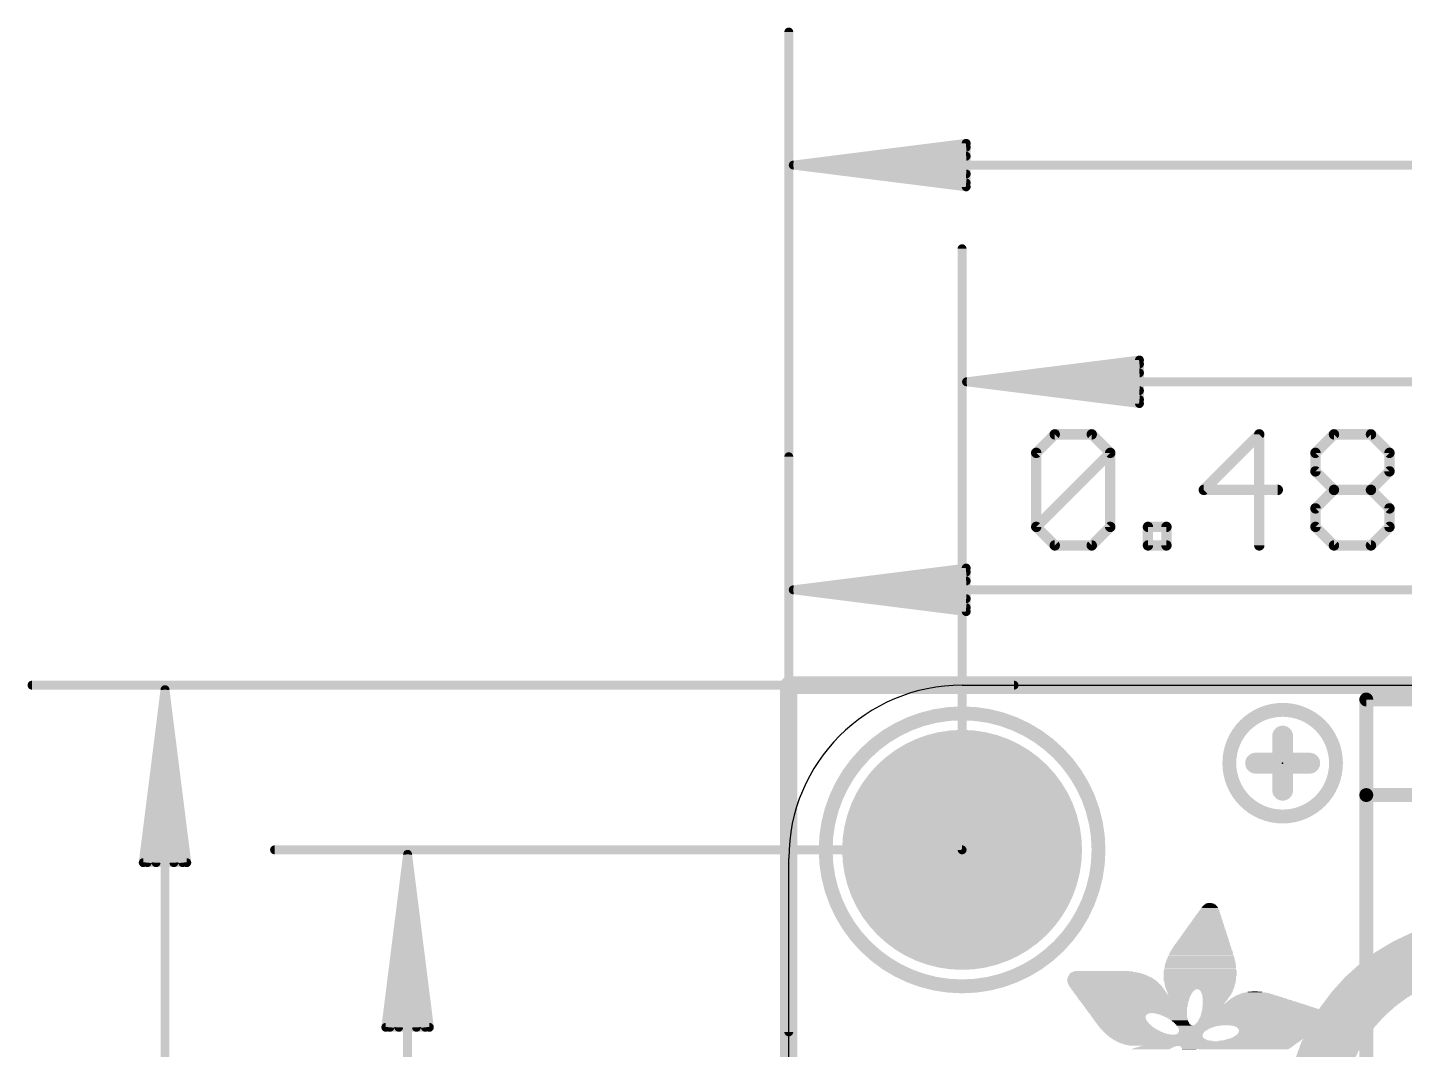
# Model space of a CAD drawing. Extents: x -11.5 to 29.3, y -5.3 to 31.6.
# Drawn here: x -11.16 to 9.02, y 16.25 to 31.23 of the extents above; entities that cross this region are included whole.
import ezdxf

# ---------------------------------------------------------------- set-up
doc = ezdxf.new("R2010")
doc.units = 0
for name, color, linetype in [('1', 12, 'CONTINUOUS'), ('16', 132, 'CONTINUOUS'), ('17', 110, 'CONTINUOUS'), ('20', 53, 'CONTINUOUS'), ('21', 40, 'CONTINUOUS'), ('23', 40, 'CONTINUOUS'), ('47', 253, 'CONTINUOUS')]:
    doc.layers.add(name, color=color, linetype=linetype)

# ---------------------------------------------------------------- blocks, each defined once
blk = doc.blocks.new('ROUNDP')
at = {"const_width": 0.5}
blk.add_lwpolyline([(0, -0.25, 1), (0, 0.25, 1), (0, -0.25)], format="xyb", dxfattribs=at)
blk = doc.blocks.new('RECT')
blk.add_solid([(-0.5, -0.5), (0.5, -0.5), (-0.5, 0.5), (0.5, 0.5)])

msp = doc.modelspace()

# ---------------------------------------------------------------- linework, layer by layer
at = {"layer": '1', "const_width": 0.254}
for points in [[(0, 0), (0, 21.59)], [(0, 21.59), (24.13, 21.59)]]:
    msp.add_lwpolyline(points, dxfattribs=at)
at = {"layer": '1'}
for points, const_width in [([(0.0635, 21.59, 1), (-0.0635, 21.59)], 0.127), ([(0, 21.6535, 1), (0, 21.5265)], 0.127), ([(10.265, 17.78, 0.4142), (7.686, 15.201)], 0.8128)]:
    msp.add_lwpolyline(points, format="xyb", dxfattribs=dict(at, const_width=const_width))
at = {"layer": '16', "const_width": 0.254}
for points in [[(0, 0), (0, 21.59)], [(0, 21.59), (24.13, 21.59)]]:
    msp.add_lwpolyline(points, dxfattribs=at)
at = {"layer": '16', "const_width": 0.127}
for points in [[(0.0635, 21.59, 1), (-0.0635, 21.59)], [(0, 21.6535, 1), (0, 21.5265)]]:
    msp.add_lwpolyline(points, format="xyb", dxfattribs=at)
at = {"layer": '20'}
for p, q in [((2.54, 21.59), (21.59, 21.59)), ((0, 2.54), (0, 19.05))]:
    msp.add_line(p, q, dxfattribs=at)
msp.add_arc((2.54, 19.05), 2.54, 90, 180, dxfattribs=at)
at = {"layer": '21'}
for points, const_width in [([(15.465, 21.38), (8.465, 21.38)], 0.2032), ([(8.465, 21.38), (8.465, 19.98)], 0.2032), ([(7.239, 20.8438), (7.239, 20.0502)], 0.3048), ([(7.6358, 20.447), (6.8421, 20.447)], 0.3048), ([(8.465, 19.98), (8.465, 14.38)], 0.2032), ([(15.465, 19.98), (8.465, 19.98)], 0.2032)]:
    msp.add_lwpolyline(points, dxfattribs=dict(at, const_width=const_width))
for points, const_width in [([(8.465, 21.4308, 1), (8.465, 21.3292)], 0.1016), ([(8.5158, 21.38, 1), (8.4142, 21.38)], 0.1016), ([(2.54, 17.177, 1), (2.54, 21.177, 1), (2.54, 17.177)], 0.2032), ([(7.239, 19.6653, 1), (7.239, 21.2287, 1), (7.239, 19.6653)], 0.2032), ([(7.3152, 20.8438, 1), (7.1628, 20.8438)], 0.1524), ([(6.8421, 20.5232, 1), (6.8421, 20.3708)], 0.1524), ([(7.6358, 20.3708, 1), (7.6358, 20.5232)], 0.1524), ([(7.1628, 20.0502, 1), (7.3152, 20.0502)], 0.1524), ([(8.5158, 19.98, 1), (8.4142, 19.98)], 0.1016), ([(8.465, 20.0308, 1), (8.465, 19.9292)], 0.1016), ([(8.4142, 19.98, 1), (8.5158, 19.98)], 0.1016)]:
    msp.add_lwpolyline(points, format="xyb", dxfattribs=dict(at, const_width=const_width))
at = {"layer": '23'}
for p in [(7.239, 20.447), (2.54, 19.177)]:
    msp.add_point(p, dxfattribs=at)
at = {"layer": '47'}
for points, const_width in [([(0, 12.192), (0, 31.16)], 0.13), ([(0.065, 29.21), (2.6, 29.5292)], 0.13), ([(0.065, 29.21), (2.6, 29.47)], 0.13), ([(2.6, 29.5292), (2.6, 28.8908)], 0.13), ([(0.065, 29.21), (2.6, 29.34)], 0.13), ([(0.065, 29.21), (24.065, 29.21)], 0.13), ([(2.6, 28.8908), (0.065, 29.21)], 0.13), ([(2.6, 29.08), (0.065, 29.21)], 0.13), ([(2.6, 28.95), (0.065, 29.21)], 0.13), ([(2.54, 19.177), (2.54, 27.985)], 0.13), ([(2.605, 26.035), (5.14, 26.3542)], 0.13), ([(2.605, 26.035), (5.14, 26.295)], 0.13), ([(5.14, 26.3542), (5.14, 25.7158)], 0.13), ([(2.605, 26.035), (5.14, 26.165)], 0.13), ([(2.605, 26.035), (21.525, 26.035)], 0.13), ([(5.14, 25.7158), (2.605, 26.035)], 0.13), ([(5.14, 25.905), (2.605, 26.035)], 0.13), ([(5.14, 25.775), (2.605, 26.035)], 0.13), ([(3.6273, 24.9935), (3.8985, 25.2647)], 0.1524), ([(3.8985, 25.2647), (4.4408, 25.2647)], 0.1524), ([(4.4408, 25.2647), (4.712, 24.9935)], 0.1524), ([(6.8965, 25.2647), (6.083, 24.4512)], 0.1524), ([(6.8965, 23.6377), (6.8965, 25.2647)], 0.1524), ([(7.7202, 24.9935), (7.9914, 25.2647)], 0.1524), ([(7.9914, 25.2647), (8.5337, 25.2647)], 0.1524), ([(8.5337, 25.2647), (8.8049, 24.9935)], 0.1524), ([(3.6273, 23.9089), (3.6273, 24.9935)], 0.1524), ([(3.6273, 23.9089), (4.712, 24.9935)], 0.1524), ([(4.712, 24.9935), (4.712, 23.9089)], 0.1524), ([(7.7202, 24.7224), (7.7202, 24.9935)], 0.1524), ([(8.8049, 24.9935), (8.8049, 24.7224)], 0.1524), ([(0, 16.51), (0, 24.937)], 0.13), ([(7.9914, 24.4512), (7.7202, 24.7224)], 0.1524), ([(8.8049, 24.7224), (8.5337, 24.4512)], 0.1524), ([(6.083, 24.4512), (7.1677, 24.4512)], 0.1524), ([(7.7202, 24.18), (7.9914, 24.4512)], 0.1524), ([(7.9914, 24.4512), (8.5337, 24.4512)], 0.1524), ([(8.5337, 24.4512), (8.8049, 24.18)], 0.1524), ([(7.7202, 23.9089), (7.7202, 24.18)], 0.1524), ([(8.8049, 24.18), (8.8049, 23.9089)], 0.1524), ([(3.8985, 23.6377), (3.6273, 23.9089)], 0.1524), ([(4.712, 23.9089), (4.4408, 23.6377)], 0.1524), ([(5.2645, 23.6377), (5.2645, 23.9089)], 0.1524), ([(5.2645, 23.9089), (5.5356, 23.9089)], 0.1524), ([(5.5356, 23.9089), (5.5356, 23.6377)], 0.1524), ([(7.9914, 23.6377), (7.7202, 23.9089)], 0.1524), ([(8.8049, 23.9089), (8.5337, 23.6377)], 0.1524), ([(4.4408, 23.6377), (3.8985, 23.6377)], 0.1524), ([(5.5356, 23.6377), (5.2645, 23.6377)], 0.1524), ([(8.5337, 23.6377), (7.9914, 23.6377)], 0.1524), ([(0.065, 22.987), (2.6, 23.3062)], 0.13), ([(0.065, 22.987), (2.6, 23.247)], 0.13), ([(2.6, 23.3062), (2.6, 22.6678)], 0.13), ([(0.065, 22.987), (2.6, 23.117)], 0.13), ([(0.065, 22.987), (12, 22.987)], 0.13), ([(2.6, 22.6678), (0.065, 22.987)], 0.13), ([(2.6, 22.857), (0.065, 22.987)], 0.13), ([(2.6, 22.727), (0.065, 22.987)], 0.13), ([(3.302, 21.59), (-11.094, 21.59)], 0.13), ([(-9.144, 21.525), (-9.4632, 18.99)], 0.13), ([(-9.144, 21.525), (-9.404, 18.99)], 0.13), ([(-9.144, 21.525), (-9.274, 18.99)], 0.13), ([(-9.144, 0.065), (-9.144, 21.525)], 0.13), ([(-8.8248, 18.99), (-9.144, 21.525)], 0.13), ([(-9.014, 18.99), (-9.144, 21.525)], 0.13), ([(-8.884, 18.99), (-9.144, 21.525)], 0.13), ([(2.54, 19.177), (-7.538, 19.177)], 0.13), ([(-5.588, 19.112), (-5.9072, 16.577)], 0.13), ([(-5.588, 19.112), (-5.848, 16.577)], 0.13), ([(-5.588, 19.112), (-5.718, 16.577)], 0.13), ([(-5.588, 0.065), (-5.588, 19.112)], 0.13), ([(-5.2688, 16.577), (-5.588, 19.112)], 0.13), ([(-5.458, 16.577), (-5.588, 19.112)], 0.13), ([(-5.328, 16.577), (-5.588, 19.112)], 0.13), ([(-9.4632, 18.99), (-8.8248, 18.99)], 0.13), ([(-5.9072, 16.577), (-5.2688, 16.577)], 0.13)]:
    msp.add_lwpolyline(points, dxfattribs=dict(at, const_width=const_width))
for points, const_width in [([(0.0325, 31.16, 1), (-0.0325, 31.16)], 0.065), ([(2.6325, 29.5292, 1), (2.5675, 29.5292)], 0.065), ([(2.6041, 29.497, 1), (2.5959, 29.5615)], 0.065), ([(2.6033, 29.4377, 1), (2.5967, 29.5023)], 0.065), ([(0.065, 29.2425, 1), (0.065, 29.1775)], 0.065), ([(0.0691, 29.2422, 1), (0.0609, 29.1778)], 0.065), ([(0.0633, 29.2425, 1), (0.0667, 29.1775)], 0.065), ([(0.0667, 29.2425, 1), (0.0633, 29.1775)], 0.065), ([(0.0683, 29.2423, 1), (0.0617, 29.1777)], 0.065), ([(0.0617, 29.2423, 1), (0.0683, 29.1777)], 0.065), ([(0.0609, 29.2422, 1), (0.0691, 29.1778)], 0.065), ([(2.6017, 29.3075, 1), (2.5983, 29.3725)], 0.065), ([(2.5983, 29.0475, 1), (2.6017, 29.1125)], 0.065), ([(2.5675, 28.8908, 1), (2.6325, 28.8908)], 0.065), ([(2.5959, 28.8585, 1), (2.6041, 28.923)], 0.065), ([(2.5967, 28.9177, 1), (2.6033, 28.9823)], 0.065), ([(2.5725, 27.985, 1), (2.5075, 27.985)], 0.065), ([(5.1725, 26.3542, 1), (5.1075, 26.3542)], 0.065), ([(5.1441, 26.322, 1), (5.1359, 26.3865)], 0.065), ([(5.1433, 26.2627, 1), (5.1367, 26.3273)], 0.065), ([(2.605, 26.0675, 1), (2.605, 26.0025)], 0.065), ([(2.6091, 26.0672, 1), (2.6009, 26.0028)], 0.065), ([(2.6033, 26.0675, 1), (2.6067, 26.0025)], 0.065), ([(2.6067, 26.0675, 1), (2.6033, 26.0025)], 0.065), ([(2.6083, 26.0673, 1), (2.6017, 26.0027)], 0.065), ([(2.6017, 26.0673, 1), (2.6083, 26.0027)], 0.065), ([(2.6009, 26.0672, 1), (2.6091, 26.0028)], 0.065), ([(5.1417, 26.1325, 1), (5.1383, 26.1975)], 0.065), ([(5.1367, 25.7427, 1), (5.1433, 25.8073)], 0.065), ([(5.1383, 25.8725, 1), (5.1417, 25.9375)], 0.065), ([(5.1075, 25.7158, 1), (5.1725, 25.7158)], 0.065), ([(5.1359, 25.6835, 1), (5.1441, 25.748)], 0.065), ([(3.8985, 25.3028, 1), (3.8985, 25.2266)], 0.0762), ([(3.9254, 25.2377, 1), (3.8715, 25.2916)], 0.0762), ([(4.4677, 25.2916, 1), (4.4139, 25.2377)], 0.0762), ([(4.4408, 25.2266, 1), (4.4408, 25.3028)], 0.0762), ([(6.9346, 25.2647, 1), (6.8584, 25.2647)], 0.0762), ([(6.9235, 25.2377, 1), (6.8696, 25.2916)], 0.0762), ([(7.9914, 25.3028, 1), (7.9914, 25.2266)], 0.0762), ([(8.0183, 25.2377, 1), (7.9644, 25.2916)], 0.0762), ([(8.5606, 25.2916, 1), (8.5068, 25.2377)], 0.0762), ([(8.5337, 25.2266, 1), (8.5337, 25.3028)], 0.0762), ([(3.6654, 24.9935, 1), (3.5892, 24.9935)], 0.0762), ([(3.6004, 25.0205, 1), (3.6543, 24.9666)], 0.0762), ([(4.7501, 24.9935, 1), (4.6739, 24.9935)], 0.0762), ([(4.7389, 24.9666, 1), (4.685, 25.0205)], 0.0762), ([(4.685, 24.9666, 1), (4.7389, 25.0205)], 0.0762), ([(7.7583, 24.9935, 1), (7.6821, 24.9935)], 0.0762), ([(7.6933, 25.0205, 1), (7.7471, 24.9666)], 0.0762), ([(8.843, 24.9935, 1), (8.7668, 24.9935)], 0.0762), ([(8.7779, 24.9666, 1), (8.8318, 25.0205)], 0.0762), ([(0.0325, 24.937, 1), (-0.0325, 24.937)], 0.065), ([(7.7471, 24.7493, 1), (7.6933, 24.6954)], 0.0762), ([(7.6821, 24.7224, 1), (7.7583, 24.7224)], 0.0762), ([(8.7668, 24.7224, 1), (8.843, 24.7224)], 0.0762), ([(8.8318, 24.6954, 1), (8.7779, 24.7493)], 0.0762), ([(6.083, 24.4893, 1), (6.083, 24.4131)], 0.0762), ([(6.0561, 24.4781, 1), (6.11, 24.4243)], 0.0762), ([(7.1677, 24.4131, 1), (7.1677, 24.4893)], 0.0762), ([(7.9914, 24.4893, 1), (7.9914, 24.4131)], 0.0762), ([(8.0183, 24.4243, 1), (7.9644, 24.4781)], 0.0762), ([(7.9644, 24.4243, 1), (8.0183, 24.4781)], 0.0762), ([(8.5606, 24.4781, 1), (8.5068, 24.4243)], 0.0762), ([(8.5068, 24.4781, 1), (8.5606, 24.4243)], 0.0762), ([(8.5337, 24.4131, 1), (8.5337, 24.4893)], 0.0762), ([(7.7583, 24.18, 1), (7.6821, 24.18)], 0.0762), ([(7.6933, 24.207, 1), (7.7471, 24.1531)], 0.0762), ([(8.843, 24.18, 1), (8.7668, 24.18)], 0.0762), ([(8.7779, 24.1531, 1), (8.8318, 24.207)], 0.0762), ([(3.6543, 23.9358, 1), (3.6004, 23.8819)], 0.0762), ([(3.6004, 23.9358, 1), (3.6543, 23.8819)], 0.0762), ([(3.5892, 23.9089, 1), (3.6654, 23.9089)], 0.0762), ([(4.6739, 23.9089, 1), (4.7501, 23.9089)], 0.0762), ([(4.7389, 23.8819, 1), (4.685, 23.9358)], 0.0762), ([(5.3026, 23.9089, 1), (5.2264, 23.9089)], 0.0762), ([(5.2645, 23.947, 1), (5.2645, 23.8708)], 0.0762), ([(5.5737, 23.9089, 1), (5.4975, 23.9089)], 0.0762), ([(5.5356, 23.8708, 1), (5.5356, 23.947)], 0.0762), ([(7.7471, 23.9358, 1), (7.6933, 23.8819)], 0.0762), ([(7.6821, 23.9089, 1), (7.7583, 23.9089)], 0.0762), ([(8.7668, 23.9089, 1), (8.843, 23.9089)], 0.0762), ([(8.8318, 23.8819, 1), (8.7779, 23.9358)], 0.0762), ([(3.8985, 23.6758, 1), (3.8985, 23.5996)], 0.0762), ([(3.8715, 23.6108, 1), (3.9254, 23.6646)], 0.0762), ([(4.4139, 23.6646, 1), (4.4677, 23.6108)], 0.0762), ([(4.4408, 23.5996, 1), (4.4408, 23.6758)], 0.0762), ([(5.2645, 23.6758, 1), (5.2645, 23.5996)], 0.0762), ([(5.2264, 23.6377, 1), (5.3026, 23.6377)], 0.0762), ([(5.4975, 23.6377, 1), (5.5737, 23.6377)], 0.0762), ([(5.5356, 23.5996, 1), (5.5356, 23.6758)], 0.0762), ([(6.8584, 23.6377, 1), (6.9346, 23.6377)], 0.0762), ([(7.9914, 23.6758, 1), (7.9914, 23.5996)], 0.0762), ([(7.9644, 23.6108, 1), (8.0183, 23.6646)], 0.0762), ([(8.5068, 23.6646, 1), (8.5606, 23.6108)], 0.0762), ([(8.5337, 23.5996, 1), (8.5337, 23.6758)], 0.0762), ([(2.6325, 23.3062, 1), (2.5675, 23.3062)], 0.065), ([(2.6041, 23.274, 1), (2.5959, 23.3385)], 0.065), ([(2.6033, 23.2147, 1), (2.5967, 23.2793)], 0.065), ([(0.065, 23.0195, 1), (0.065, 22.9545)], 0.065), ([(0.0691, 23.0192, 1), (0.0609, 22.9548)], 0.065), ([(0.0633, 23.0195, 1), (0.0667, 22.9545)], 0.065), ([(0.0667, 23.0195, 1), (0.0633, 22.9545)], 0.065), ([(0.0683, 23.0193, 1), (0.0617, 22.9547)], 0.065), ([(0.0617, 23.0193, 1), (0.0683, 22.9547)], 0.065), ([(0.0609, 23.0192, 1), (0.0691, 22.9548)], 0.065), ([(2.6017, 23.0845, 1), (2.5983, 23.1495)], 0.065), ([(2.5983, 22.8245, 1), (2.6017, 22.8895)], 0.065), ([(2.5675, 22.6678, 1), (2.6325, 22.6678)], 0.065), ([(2.5959, 22.6355, 1), (2.6041, 22.7)], 0.065), ([(2.5967, 22.6947, 1), (2.6033, 22.7593)], 0.065), ([(-11.094, 21.6225, 1), (-11.094, 21.5575)], 0.065), ([(3.302, 21.5575, 1), (3.302, 21.6225)], 0.065), ([(-9.1115, 21.525, 1), (-9.1765, 21.525)], 0.065), ([(-9.1118, 21.5291, 1), (-9.1762, 21.5209)], 0.065), ([(-9.1115, 21.5233, 1), (-9.1765, 21.5267)], 0.065), ([(-9.1115, 21.5267, 1), (-9.1765, 21.5233)], 0.065), ([(-9.1117, 21.5283, 1), (-9.1763, 21.5217)], 0.065), ([(-9.1117, 21.5217, 1), (-9.1763, 21.5283)], 0.065), ([(-9.1118, 21.5209, 1), (-9.1762, 21.5291)], 0.065), ([(-7.538, 19.2095, 1), (-7.538, 19.1445)], 0.065), ([(-5.5555, 19.112, 1), (-5.6205, 19.112)], 0.065), ([(-5.5558, 19.1161, 1), (-5.6202, 19.1079)], 0.065), ([(-5.5555, 19.1103, 1), (-5.6205, 19.1137)], 0.065), ([(-5.5555, 19.1137, 1), (-5.6205, 19.1103)], 0.065), ([(-5.5557, 19.1153, 1), (-5.6203, 19.1087)], 0.065), ([(-5.5557, 19.1087, 1), (-5.6203, 19.1153)], 0.065), ([(-5.5558, 19.1079, 1), (-5.6202, 19.1161)], 0.065), ([(2.5075, 19.177, 1), (2.5725, 19.177)], 0.065), ([(2.54, 19.1445, 1), (2.54, 19.2095)], 0.065), ([(-9.4955, 18.9941, 1), (-9.431, 18.9859)], 0.065), ([(-9.4632, 19.0225, 1), (-9.4632, 18.9575)], 0.065), ([(-9.4363, 18.9933, 1), (-9.3717, 18.9867)], 0.065), ([(-9.3065, 18.9917, 1), (-9.2415, 18.9883)], 0.065), ([(-9.0465, 18.9883, 1), (-8.9815, 18.9917)], 0.065), ([(-8.9163, 18.9867, 1), (-8.8517, 18.9933)], 0.065), ([(-8.857, 18.9859, 1), (-8.7925, 18.9941)], 0.065), ([(-8.8248, 18.9575, 1), (-8.8248, 19.0225)], 0.065), ([(-5.9395, 16.5811, 1), (-5.875, 16.5729)], 0.065), ([(-5.9072, 16.6095, 1), (-5.9072, 16.5445)], 0.065), ([(-5.8803, 16.5803, 1), (-5.8157, 16.5737)], 0.065), ([(-5.7505, 16.5787, 1), (-5.6855, 16.5753)], 0.065), ([(-5.4905, 16.5753, 1), (-5.4255, 16.5787)], 0.065), ([(-5.3603, 16.5737, 1), (-5.2957, 16.5803)], 0.065), ([(-5.301, 16.5729, 1), (-5.2365, 16.5811)], 0.065), ([(-5.2688, 16.5445, 1), (-5.2688, 16.6095)], 0.065), ([(-0.0325, 16.51, 1), (0.0325, 16.51)], 0.065)]:
    msp.add_lwpolyline(points, format="xyb", dxfattribs=dict(at, const_width=const_width))

# ---------------------------------------------------------------- block references
at = {"layer": '17', "xscale": 3.516, "yscale": 3.516}
msp.add_blockref('ROUNDP', (2.54, 19.177), dxfattribs=at)
msp.add_blockref('ROUNDP', (2.54, 19.177), dxfattribs=at)
at = {"layer": '21'}
for p, xscale, yscale in [((6.1722, 18.3642), 0.1842, 0.0064), ((6.1722, 18.3706), 0.1714, 0.0063), ((6.1754, 18.3769), 0.1524, 0.0064), ((6.1722, 18.3833), 0.1334, 0.0063), ((6.169, 18.3896), 0.1016, 0.0064), ((6.1691, 18.3959), 0.0635, 0.0063), ((6.1405, 18.1737), 0.4127, 0.0064), ((6.1405, 18.1674), 0.4127, 0.0063), ((6.1436, 18.1801), 0.4064, 0.0063), ((6.1437, 18.1864), 0.3937, 0.0064), ((6.1468, 18.1991), 0.3874, 0.0064), ((6.1468, 18.1928), 0.3874, 0.0063), ((6.1468, 18.2055), 0.3746, 0.0063), ((6.15, 18.2182), 0.3683, 0.0063), ((6.15, 18.2118), 0.3683, 0.0064), ((6.15, 18.2245), 0.3556, 0.0064), ((6.1532, 18.2309), 0.3493, 0.0063), ((6.1532, 18.2436), 0.3365, 0.0063), ((6.1564, 18.2372), 0.3429, 0.0064), ((6.1563, 18.2499), 0.3302, 0.0064), ((6.1595, 18.2563), 0.3238, 0.0063), ((6.1595, 18.269), 0.3112, 0.0063), ((6.1595, 18.2626), 0.3112, 0.0064), ((6.1627, 18.2753), 0.3048, 0.0064), ((6.1627, 18.288), 0.2921, 0.0064), ((6.1627, 18.2817), 0.2921, 0.0063), ((6.1659, 18.2944), 0.2857, 0.0063), ((6.1659, 18.3007), 0.2731, 0.0064), ((6.1659, 18.3134), 0.2603, 0.0064), ((6.1691, 18.3071), 0.2667, 0.0063), ((6.169, 18.3198), 0.254, 0.0063), ((6.1691, 18.3261), 0.2413, 0.0064), ((6.1722, 18.3325), 0.235, 0.0063), ((6.1722, 18.3452), 0.2222, 0.0063), ((6.1722, 18.3388), 0.2222, 0.0064), ((6.1722, 18.3515), 0.2096, 0.0064), ((6.1722, 18.3578), 0.1968, 0.0063), ((6.0991, 17.9705), 0.6223, 0.0064), ((6.1024, 17.9642), 0.6287, 0.0063), ((6.1024, 17.9769), 0.6159, 0.0063), ((6.1055, 17.9832), 0.6096, 0.0064), ((6.1056, 17.9959), 0.5969, 0.0064), ((6.1056, 17.9896), 0.5969, 0.0063), ((6.1087, 18.0023), 0.5906, 0.0063), ((6.1087, 18.0086), 0.5778, 0.0064), ((6.1119, 18.0213), 0.5715, 0.0064), ((6.1119, 18.015), 0.5715, 0.0063), ((6.1119, 18.0277), 0.5588, 0.0063), ((6.1151, 18.0404), 0.5525, 0.0063), ((6.1151, 18.034), 0.5525, 0.0064), ((6.1151, 18.0467), 0.5397, 0.0064), ((6.1182, 18.0531), 0.5334, 0.0063), ((6.1183, 18.0658), 0.5207, 0.0063), ((6.1214, 18.0594), 0.527, 0.0064), ((6.1214, 18.0721), 0.5144, 0.0064), ((6.1214, 18.0848), 0.5016, 0.0064), ((6.1246, 18.0785), 0.508, 0.0063), ((6.1246, 18.0912), 0.4953, 0.0063), ((6.1278, 18.0975), 0.4889, 0.0064), ((6.1278, 18.1102), 0.4763, 0.0064), ((6.1278, 18.1039), 0.4763, 0.0063), ((6.131, 18.1166), 0.4699, 0.0063), ((6.1309, 18.1229), 0.4572, 0.0064), ((6.1341, 18.1356), 0.4508, 0.0064), ((6.1341, 18.1293), 0.4508, 0.0063), ((6.1372, 18.142), 0.4445, 0.0063), ((6.1373, 18.1547), 0.4318, 0.0063), ((6.1373, 18.1483), 0.4318, 0.0064), ((6.1372, 18.161), 0.4191, 0.0064), ((6.0579, 17.7673), 0.8318, 0.0064), ((6.0611, 17.761), 0.8382, 0.0063), ((6.0611, 17.7736), 0.8255, 0.0063), ((6.0643, 17.78), 0.8191, 0.0064), ((6.0643, 17.7927), 0.8065, 0.0064), ((6.0643, 17.7864), 0.8065, 0.0063), ((6.0675, 17.7991), 0.8001, 0.0063), ((6.0706, 17.8054), 0.7938, 0.0064), ((6.0706, 17.8181), 0.781, 0.0064), ((6.0706, 17.8117), 0.781, 0.0063), ((6.0706, 17.8245), 0.7684, 0.0063), ((6.0738, 17.8372), 0.762, 0.0063), ((6.0738, 17.8308), 0.762, 0.0064), ((6.077, 17.8435), 0.7557, 0.0064), ((6.077, 17.8498), 0.7429, 0.0063), ((6.0801, 17.8626), 0.7366, 0.0063), ((6.0801, 17.8562), 0.7366, 0.0064), ((6.0802, 17.8689), 0.7239, 0.0064), ((6.0833, 17.8753), 0.7176, 0.0063), ((6.0833, 17.888), 0.7048, 0.0063), ((6.0865, 17.8816), 0.7112, 0.0064), ((6.0865, 17.8943), 0.6985, 0.0064), ((6.0865, 17.907), 0.6858, 0.0064), ((6.0897, 17.9007), 0.6921, 0.0063), ((6.0897, 17.9134), 0.6795, 0.0063), ((6.0897, 17.9261), 0.6667, 0.0063), ((6.0929, 17.9197), 0.6731, 0.0064), ((6.0928, 17.9324), 0.6604, 0.0064), ((6.096, 17.9388), 0.654, 0.0063), ((6.096, 17.9515), 0.6414, 0.0063), ((6.096, 17.9451), 0.6414, 0.0064), ((6.0992, 17.9578), 0.635, 0.0064), ((6.0357, 17.5578), 1.0033, 0.0063), ((6.0389, 17.5768), 0.9969, 0.0064), ((6.0389, 17.5705), 0.9969, 0.0063), ((6.0389, 17.5641), 0.9969, 0.0064), ((6.042, 17.5831), 0.9906, 0.0063), ((6.0389, 17.5895), 0.9843, 0.0064), ((6.0389, 17.6086), 0.9715, 0.0063), ((6.0421, 17.6022), 0.9779, 0.0064), ((6.0421, 17.5959), 0.9779, 0.0063), ((6.042, 17.6212), 0.9652, 0.0063), ((6.042, 17.6149), 0.9652, 0.0064), ((6.0421, 17.634), 0.9525, 0.0063), ((6.0452, 17.6276), 0.9588, 0.0064), ((6.042, 17.6467), 0.9398, 0.0063), ((6.0452, 17.6403), 0.9462, 0.0064), ((6.0452, 17.6593), 0.9334, 0.0063), ((6.0452, 17.653), 0.9334, 0.0064), ((6.0452, 17.6721), 0.9208, 0.0063), ((6.0484, 17.6657), 0.9271, 0.0064), ((6.0484, 17.6848), 0.9144, 0.0063), ((6.0484, 17.6784), 0.9144, 0.0064), ((6.0484, 17.6974), 0.9017, 0.0063), ((6.0484, 17.6911), 0.9017, 0.0064), ((6.0516, 17.7038), 0.8953, 0.0064), ((6.0516, 17.7165), 0.8827, 0.0064), ((6.0516, 17.7102), 0.8827, 0.0063), ((6.0548, 17.7229), 0.8763, 0.0063), ((6.0547, 17.7355), 0.8636, 0.0063), ((6.0547, 17.7292), 0.8636, 0.0064), ((6.0579, 17.7419), 0.8572, 0.0064), ((6.0548, 17.7483), 0.8509, 0.0063), ((6.0579, 17.7546), 0.8446, 0.0064), ((4.6514, 17.3609), 1.0668, 0.0064), ((4.645, 17.3673), 1.0414, 0.0063), ((4.6355, 17.3736), 1.0096, 0.0064), ((4.6292, 17.38), 0.9715, 0.0063), ((4.6197, 17.3863), 0.9271, 0.0064), ((4.607, 17.3926), 0.8763, 0.0063), ((4.5911, 17.399), 0.7937, 0.0064), ((6.0293, 17.4117), 1.0668, 0.0064), ((6.0293, 17.4054), 1.0668, 0.0063), ((6.0293, 17.399), 1.0668, 0.0064), ((6.0293, 17.3926), 1.0668, 0.0063), ((6.0293, 17.3863), 1.0668, 0.0064), ((6.0293, 17.38), 1.0668, 0.0063), ((6.0293, 17.3736), 1.0668, 0.0064), ((6.0293, 17.3673), 1.0668, 0.0063), ((6.0293, 17.3609), 1.0668, 0.0064), ((6.0293, 17.4435), 1.0541, 0.0063), ((6.0293, 17.4371), 1.0541, 0.0064), ((6.0293, 17.4307), 1.0541, 0.0063), ((6.0293, 17.4244), 1.0541, 0.0064), ((6.0293, 17.4181), 1.0541, 0.0063), ((6.0325, 17.4752), 1.0478, 0.0064), ((6.0325, 17.4688), 1.0478, 0.0063), ((6.0325, 17.4625), 1.0478, 0.0064), ((6.0325, 17.4562), 1.0478, 0.0063), ((6.0325, 17.4498), 1.0478, 0.0064), ((6.0325, 17.5006), 1.035, 0.0064), ((6.0325, 17.4943), 1.035, 0.0063), ((6.0325, 17.4879), 1.035, 0.0064), ((6.0357, 17.4816), 1.0414, 0.0063), ((6.0357, 17.5197), 1.0287, 0.0063), ((6.0357, 17.5133), 1.0287, 0.0064), ((6.0357, 17.5069), 1.0287, 0.0063), ((6.0357, 17.5387), 1.016, 0.0064), ((6.0357, 17.5324), 1.016, 0.0063), ((6.0357, 17.526), 1.016, 0.0064), ((6.0389, 17.5514), 1.0097, 0.0064), ((6.0389, 17.545), 1.0097, 0.0063), ((4.718, 17.2783), 1.2763, 0.0063), ((4.7244, 17.272), 1.289, 0.0064), ((4.7276, 17.2657), 1.2954, 0.0063), ((4.7371, 17.253), 1.3144, 0.0063), ((4.7308, 17.2593), 1.3017, 0.0064), ((4.718, 17.2847), 1.2637, 0.0064), ((4.7085, 17.2974), 1.2446, 0.0064), ((4.7117, 17.2911), 1.251, 0.0063), ((4.7435, 17.2466), 1.3145, 0.0064), ((4.7466, 17.2402), 1.3208, 0.0063), ((4.7498, 17.2339), 1.3272, 0.0064), ((4.753, 17.2276), 1.3335, 0.0063), ((4.7022, 17.3038), 1.2319, 0.0063), ((4.6863, 17.3228), 1.1874, 0.0064), ((4.699, 17.3101), 1.2128, 0.0064), ((4.7625, 17.2149), 1.3398, 0.0063), ((4.6927, 17.3164), 1.2001, 0.0063), ((4.7594, 17.2212), 1.3335, 0.0064), ((4.6831, 17.3292), 1.1684, 0.0063), ((4.772, 17.2021), 1.3462, 0.0063), ((4.7689, 17.2085), 1.3399, 0.0064), ((4.6799, 17.3355), 1.1493, 0.0064), ((4.6705, 17.3419), 1.1303, 0.0063), ((4.7784, 17.1958), 1.3462, 0.0064), ((4.7816, 17.1895), 1.3525, 0.0063), ((4.7879, 17.1831), 1.3526, 0.0064), ((4.6673, 17.3482), 1.1113, 0.0064), ((4.7911, 17.1768), 1.3589, 0.0063), ((4.6609, 17.3545), 1.0858, 0.0063), ((4.7975, 17.1704), 1.3589, 0.0064), ((4.8006, 17.164), 1.3526, 0.0063), ((4.807, 17.1577), 1.3525, 0.0064), ((6.0293, 17.3545), 1.0668, 0.0063), ((6.0293, 17.3482), 1.0668, 0.0064), ((6.0293, 17.3419), 1.0668, 0.0063), ((6.0293, 17.3355), 1.0668, 0.0064), ((6.0293, 17.3292), 1.0668, 0.0063), ((6.023, 17.2593), 1.0541, 0.0064), ((6.0262, 17.3228), 1.0605, 0.0064), ((6.0262, 17.3164), 1.0605, 0.0063), ((6.0262, 17.3101), 1.0605, 0.0064), ((6.0262, 17.3038), 1.0605, 0.0063), ((6.0262, 17.2974), 1.0605, 0.0064), ((6.0262, 17.2911), 1.0605, 0.0063), ((6.0262, 17.2847), 1.0605, 0.0064), ((6.0262, 17.2783), 1.0605, 0.0063), ((6.0262, 17.272), 1.0605, 0.0064), ((6.0262, 17.2657), 1.0605, 0.0063), ((6.0262, 17.253), 1.0477, 0.0063), ((6.0262, 17.2466), 1.0477, 0.0064), ((6.0262, 17.2402), 1.0477, 0.0063), ((6.0262, 17.2339), 1.0477, 0.0064), ((6.023, 17.2276), 1.0414, 0.0063), ((6.023, 17.2021), 1.0287, 0.0063), ((6.0262, 17.2212), 1.0351, 0.0064), ((6.0262, 17.2149), 1.0351, 0.0063), ((6.0262, 17.2085), 1.0351, 0.0064), ((6.023, 17.1768), 1.016, 0.0063), ((6.0262, 17.1958), 1.0223, 0.0064), ((6.0262, 17.1895), 1.0223, 0.0063), ((6.0262, 17.1831), 1.0223, 0.0064), ((6.0262, 17.1704), 1.0097, 0.0064), ((6.0262, 17.164), 1.0097, 0.0063), ((6.023, 17.1577), 1.0033, 0.0064), ((4.8102, 17.1514), 1.3589, 0.0063), ((4.8165, 17.145), 1.3589, 0.0064), ((4.8228, 17.1323), 1.3589, 0.0064), ((4.8197, 17.1387), 1.3525, 0.0063), ((4.8292, 17.1259), 1.3589, 0.0063), ((4.8323, 17.1196), 1.3525, 0.0064), ((4.8418, 17.1069), 1.3589, 0.0064), ((4.8387, 17.1133), 1.3526, 0.0063), ((4.8451, 17.1006), 1.3525, 0.0063), ((4.8514, 17.0942), 1.3526, 0.0064), ((4.8546, 17.0878), 1.3589, 0.0063), ((4.8578, 17.0815), 1.3525, 0.0064), ((4.8641, 17.0752), 1.3526, 0.0063), ((4.8704, 17.0688), 1.3525, 0.0064), ((4.8704, 17.0625), 1.3525, 0.0063), ((4.8768, 17.0561), 1.3526, 0.0064), ((4.8832, 17.0497), 1.3525, 0.0063), ((5.0514, 17.0434), 1.6764, 0.0064), ((5.0514, 17.0371), 1.6764, 0.0063), ((5.0514, 17.0307), 1.6637, 0.0064), ((5.0546, 17.0244), 1.6574, 0.0063), ((5.0546, 17.018), 1.6446, 0.0064), ((5.0546, 17.0116), 1.6446, 0.0063), ((5.0578, 17.0053), 1.6383, 0.0064), ((5.0578, 16.999), 1.6256, 0.0063), ((5.0578, 16.9926), 1.6256, 0.0064), ((5.0578, 16.9863), 1.6129, 0.0063), ((5.061, 16.9799), 1.6065, 0.0064), ((5.0641, 16.9735), 1.6002, 0.0063), ((5.0641, 16.9672), 1.6002, 0.0064), ((5.0642, 16.9609), 1.5875, 0.0063), ((5.0673, 16.9545), 1.5812, 0.0064), ((6.023, 17.1387), 0.9906, 0.0063), ((6.0262, 17.1514), 0.9969, 0.0063), ((6.0262, 17.145), 0.9969, 0.0064), ((5.7435, 17.1259), 0.4191, 0.0063), ((5.7499, 17.1323), 0.4318, 0.0064), ((5.7436, 17.1196), 0.4064, 0.0064), ((5.7404, 17.1133), 0.4, 0.0063), ((5.7373, 17.1069), 0.3937, 0.0064), ((5.734, 17.0942), 0.3747, 0.0064), ((5.7372, 17.1006), 0.381, 0.0063), ((5.7309, 17.0878), 0.3683, 0.0063), ((5.734, 17.0815), 0.3619, 0.0064), ((5.7309, 17.0752), 0.3556, 0.0063), ((5.7277, 17.0688), 0.3492, 0.0064), ((5.7277, 17.0561), 0.3366, 0.0064), ((5.7309, 17.0625), 0.3429, 0.0063), ((5.7309, 17.0497), 0.3302, 0.0063), ((6.2643, 17.1323), 0.508, 0.0064), ((6.2643, 17.1259), 0.4953, 0.0063), ((6.2675, 17.1196), 0.4889, 0.0064), ((6.2706, 17.1133), 0.4826, 0.0063), ((6.2707, 17.1069), 0.4699, 0.0064), ((6.2707, 17.1006), 0.4699, 0.0063), ((6.2706, 17.0942), 0.4572, 0.0064), ((6.2738, 17.0878), 0.4508, 0.0063), ((6.2707, 17.0815), 0.4445, 0.0064), ((6.2707, 17.0752), 0.4445, 0.0063), ((6.2706, 17.0688), 0.4318, 0.0064), ((6.2706, 17.0625), 0.4318, 0.0063), ((6.2675, 17.0561), 0.4255, 0.0064), ((6.2643, 17.0371), 0.4064, 0.0063), ((6.2611, 17.0307), 0.4, 0.0064), ((6.2611, 17.0244), 0.4, 0.0063), ((6.2675, 17.0497), 0.4127, 0.0063), ((6.2675, 17.0434), 0.4127, 0.0064), ((6.2611, 17.018), 0.3874, 0.0064), ((6.2579, 17.0116), 0.381, 0.0063), ((6.2515, 16.9926), 0.3683, 0.0064), ((6.2484, 16.9863), 0.362, 0.0063), ((6.2452, 16.9799), 0.3556, 0.0064), ((6.2452, 16.9735), 0.3556, 0.0063), ((6.242, 16.9672), 0.3493, 0.0064), ((6.2357, 16.9545), 0.3366, 0.0064), ((6.2548, 17.0053), 0.3747, 0.0064), ((6.2548, 16.999), 0.3747, 0.0063), ((6.2389, 16.9609), 0.3429, 0.0063), ((6.9279, 16.9545), 0.9969, 0.0064), ((6.9215, 16.9609), 0.9716, 0.0063), ((6.912, 16.9672), 0.9398, 0.0064), ((6.9088, 16.9735), 0.9208, 0.0063), ((6.9024, 16.9799), 0.8827, 0.0064), ((6.8961, 16.9863), 0.8572, 0.0063), ((6.8898, 16.9926), 0.8319, 0.0064), ((6.8866, 16.999), 0.8001, 0.0063), ((6.8803, 17.0053), 0.7747, 0.0064), ((6.8739, 17.0116), 0.7366, 0.0063), ((6.8707, 17.018), 0.7176, 0.0064), ((6.8643, 17.0244), 0.6795, 0.0063), ((6.8612, 17.0307), 0.6477, 0.0064), ((6.858, 17.0371), 0.616, 0.0063), ((6.8517, 17.0434), 0.5905, 0.0064), ((6.8485, 17.0497), 0.5461, 0.0063), ((6.8485, 17.0561), 0.5207, 0.0064), ((6.8453, 17.0625), 0.4762, 0.0063), ((6.8422, 17.0688), 0.4445, 0.0064), ((6.8421, 17.0752), 0.4064, 0.0063), ((6.839, 17.0815), 0.3493, 0.0064), ((6.8357, 17.0878), 0.2921, 0.0063), ((6.8326, 17.0942), 0.2096, 0.0064), ((6.8295, 17.1006), 0.0889, 0.0063), ((5.0705, 16.9482), 1.5748, 0.0063), ((5.0673, 16.9418), 1.5684, 0.0064), ((5.0705, 16.9354), 1.5621, 0.0063), ((5.0737, 16.9291), 1.5557, 0.0064), ((5.0768, 16.9228), 1.5494, 0.0063), ((5.0768, 16.9164), 1.5494, 0.0064), ((5.0769, 16.9101), 1.5367, 0.0063), ((5.08, 16.9037), 1.5304, 0.0064), ((5.0832, 16.8973), 1.524, 0.0063), ((5.0832, 16.891), 1.524, 0.0064), ((5.0864, 16.8847), 1.5177, 0.0063), ((5.0896, 16.8783), 1.5113, 0.0064), ((5.0895, 16.872), 1.4986, 0.0063), ((5.0895, 16.8656), 1.4986, 0.0064), ((5.0927, 16.8592), 1.4922, 0.0063), ((5.0959, 16.8529), 1.4859, 0.0064), ((5.0959, 16.8466), 1.4859, 0.0063), ((5.0991, 16.8402), 1.4795, 0.0064), ((5.1022, 16.8339), 1.4732, 0.0063), ((5.1054, 16.8275), 1.4668, 0.0064), ((5.1054, 16.8211), 1.4668, 0.0063), ((5.1086, 16.8148), 1.4605, 0.0064), ((5.1118, 16.8085), 1.4541, 0.0063), ((5.1149, 16.8021), 1.4478, 0.0064), ((5.1149, 16.7958), 1.4478, 0.0063), ((5.1181, 16.7894), 1.4414, 0.0064), ((4.8546, 16.783), 0.9017, 0.0063), ((4.8419, 16.7767), 0.8636, 0.0064), ((4.8323, 16.7704), 0.8445, 0.0063), ((4.8323, 16.764), 0.8319, 0.0064), ((4.8323, 16.7577), 0.8191, 0.0063), ((4.8292, 16.7513), 0.8128, 0.0064), ((5.588, 16.783), 0.5016, 0.0063), ((5.6102, 16.7767), 0.4572, 0.0064), ((5.6261, 16.7704), 0.4254, 0.0063), ((5.6356, 16.764), 0.4064, 0.0064), ((5.6452, 16.7577), 0.3873, 0.0063), ((5.6515, 16.7513), 0.3746, 0.0064), ((6.9438, 16.7577), 1.8161, 0.0063), ((6.9438, 16.7513), 1.8161, 0.0064), ((6.9437, 16.7704), 1.8034, 0.0063), ((6.9469, 16.764), 1.8098, 0.0064), ((6.9405, 16.8021), 1.7843, 0.0064), ((6.9405, 16.7958), 1.7843, 0.0063), ((6.9469, 16.783), 1.797, 0.0063), ((6.9469, 16.7767), 1.797, 0.0064), ((6.9438, 16.7894), 1.7907, 0.0064), ((6.9247, 16.8275), 1.7399, 0.0064), ((6.931, 16.8211), 1.7526, 0.0063), ((6.9342, 16.8148), 1.759, 0.0064), ((6.9405, 16.8085), 1.7717, 0.0063), ((6.8929, 16.8592), 1.6637, 0.0063), ((6.9024, 16.8529), 1.6827, 0.0064), ((6.8707, 16.872), 1.6192, 0.0063), ((6.8834, 16.8656), 1.6446, 0.0064), ((6.9088, 16.8466), 1.6954, 0.0063), ((6.9247, 16.8339), 1.7272, 0.0063), ((6.9184, 16.8402), 1.7145, 0.0064), ((6.2325, 16.9482), 0.3302, 0.0063), ((6.2325, 16.9418), 0.3302, 0.0064), ((6.223, 16.9228), 0.3112, 0.0063), ((6.8072, 16.9164), 1.4796, 0.0064), ((6.8262, 16.9037), 1.5177, 0.0064), ((6.8357, 16.8973), 1.5367, 0.0063), ((6.8453, 16.891), 1.5558, 0.0064), ((6.8548, 16.8847), 1.5748, 0.0063), ((6.8675, 16.8783), 1.6002, 0.0064), ((6.2294, 16.9354), 0.3239, 0.0063), ((6.2262, 16.9291), 0.3175, 0.0064), ((6.8136, 16.9101), 1.4923, 0.0063), ((6.9564, 16.9228), 1.143, 0.0063), ((6.9501, 16.9291), 1.1049, 0.0064), ((6.9469, 16.9354), 1.0858, 0.0063), ((6.9374, 16.9418), 1.0541, 0.0064), ((6.931, 16.9482), 1.0287, 0.0063), ((4.8323, 16.7449), 0.8065, 0.0063), ((4.8323, 16.7386), 0.7937, 0.0064), ((4.8355, 16.7323), 0.7874, 0.0063), ((4.8355, 16.7259), 0.7874, 0.0064), ((4.8387, 16.7196), 0.781, 0.0063), ((4.8418, 16.7132), 0.7747, 0.0064), ((4.8483, 16.7068), 0.7747, 0.0063), ((4.8483, 16.7005), 0.7747, 0.0064), ((4.8514, 16.6942), 0.7684, 0.0063), ((4.8578, 16.6878), 0.7683, 0.0064), ((4.8609, 16.6815), 0.762, 0.0063), ((4.8641, 16.6751), 0.7684, 0.0064), ((4.8704, 16.6687), 0.7683, 0.0063), ((4.8736, 16.6624), 0.762, 0.0064), ((4.8768, 16.6561), 0.7684, 0.0063), ((4.8832, 16.6497), 0.7683, 0.0064), ((4.8895, 16.6434), 0.7684, 0.0063), ((4.8927, 16.637), 0.762, 0.0064), ((4.899, 16.6306), 0.7747, 0.0063), ((4.9022, 16.6243), 0.7684, 0.0064), ((4.9118, 16.618), 0.7747, 0.0063), ((4.9213, 16.6053), 0.7811, 0.0063), ((4.9181, 16.6116), 0.7747, 0.0064), ((4.9276, 16.5989), 0.781, 0.0064), ((4.934, 16.5925), 0.7811, 0.0063), ((4.9403, 16.5862), 0.781, 0.0064), ((4.9466, 16.5799), 0.7937, 0.0063), ((4.953, 16.5735), 0.7938, 0.0064), ((4.9626, 16.5672), 0.8001, 0.0063), ((4.9689, 16.5608), 0.8001, 0.0064), ((4.9784, 16.5544), 0.8064, 0.0063), ((4.9879, 16.5481), 0.8128, 0.0064), ((5.661, 16.7449), 0.3556, 0.0063), ((5.6673, 16.7386), 0.3429, 0.0064), ((5.6769, 16.7323), 0.3238, 0.0063), ((5.6801, 16.7259), 0.3175, 0.0064), ((5.6864, 16.7196), 0.3048, 0.0063), ((5.6959, 16.7132), 0.2985, 0.0064), ((5.7023, 16.7068), 0.2858, 0.0063), ((5.7087, 16.7005), 0.2731, 0.0064), ((5.7119, 16.6942), 0.2667, 0.0063), ((5.7214, 16.6878), 0.2603, 0.0064), ((5.7245, 16.6815), 0.254, 0.0063), ((5.7309, 16.6751), 0.2413, 0.0064), ((5.734, 16.6687), 0.2349, 0.0063), ((5.7404, 16.6624), 0.235, 0.0064), ((5.7468, 16.6561), 0.2223, 0.0063), ((5.7531, 16.6497), 0.2222, 0.0064), ((5.7563, 16.6434), 0.2159, 0.0063), ((5.7627, 16.637), 0.2159, 0.0064), ((5.7658, 16.6306), 0.2096, 0.0063), ((5.7721, 16.6243), 0.2095, 0.0064), ((5.7785, 16.618), 0.2096, 0.0063), ((5.7881, 16.6116), 0.2159, 0.0064), ((5.8007, 16.6053), 0.2286, 0.0063), ((5.9944, 16.5989), 0.616, 0.0064), ((5.9817, 16.5925), 0.5778, 0.0063), ((5.9722, 16.5862), 0.5461, 0.0064), ((5.9627, 16.5799), 0.5143, 0.0063), ((5.9563, 16.5735), 0.5016, 0.0064), ((5.9436, 16.5608), 0.4636, 0.0064), ((5.95, 16.5672), 0.4763, 0.0063), ((5.9373, 16.5544), 0.4381, 0.0063), ((5.9341, 16.5481), 0.4318, 0.0064), ((6.1341, 16.6053), 0.4254, 0.0063), ((6.8803, 16.6116), 1.8669, 0.0064), ((6.8866, 16.618), 1.8669, 0.0063), ((6.8961, 16.6243), 1.8606, 0.0064), ((6.8993, 16.6306), 1.8669, 0.0063), ((6.9088, 16.6434), 1.8606, 0.0063), ((6.9088, 16.637), 1.8606, 0.0064), ((6.9152, 16.6497), 1.8605, 0.0064), ((6.9183, 16.6561), 1.8542, 0.0063), ((6.9247, 16.6687), 1.8542, 0.0063), ((6.9247, 16.6624), 1.8542, 0.0064), ((6.931, 16.6815), 1.8542, 0.0063), ((6.931, 16.6751), 1.8542, 0.0064), ((6.9342, 16.6942), 1.8478, 0.0063), ((6.9342, 16.6878), 1.8478, 0.0064), ((6.9374, 16.7068), 1.8415, 0.0063), ((6.9374, 16.7005), 1.8415, 0.0064), ((6.9405, 16.7196), 1.8351, 0.0063), ((6.9405, 16.7132), 1.8351, 0.0064), ((6.9437, 16.7323), 1.8288, 0.0063), ((6.9437, 16.7259), 1.8288, 0.0064), ((6.9469, 16.7449), 1.8224, 0.0063), ((6.9469, 16.7386), 1.8224, 0.0064), ((7.1406, 16.6053), 1.3335, 0.0063), ((7.1533, 16.5989), 1.2954, 0.0064), ((7.1597, 16.5925), 1.2573, 0.0063), ((7.1628, 16.5862), 1.2382, 0.0064), ((7.1692, 16.5799), 1.2129, 0.0063), ((7.166, 16.5735), 1.1938, 0.0064), ((7.166, 16.5672), 1.1811, 0.0063), ((7.166, 16.5608), 1.1684, 0.0064), ((7.1628, 16.5544), 1.1494, 0.0063), ((7.1628, 16.5481), 1.1366, 0.0064), ((4.9943, 16.5418), 0.8128, 0.0063), ((5.0038, 16.5354), 0.8192, 0.0064), ((5.0133, 16.5291), 0.8255, 0.0063), ((5.0292, 16.5163), 0.8446, 0.0063), ((5.0229, 16.5227), 0.8319, 0.0064), ((5.0419, 16.51), 0.8446, 0.0064), ((5.0546, 16.5037), 0.8572, 0.0063), ((5.0641, 16.4973), 0.8636, 0.0064), ((5.0769, 16.491), 0.8763, 0.0063), ((5.0895, 16.4846), 0.889, 0.0064), ((5.1086, 16.4782), 0.9144, 0.0063), ((5.1276, 16.4719), 0.9398, 0.0064), ((5.3658, 16.4656), 1.4033, 0.0063), ((5.3689, 16.4592), 1.397, 0.0064), ((5.3753, 16.4529), 1.3843, 0.0063), ((5.3784, 16.4465), 1.3779, 0.0064), ((5.3816, 16.4401), 1.3716, 0.0063), ((5.388, 16.4338), 1.3716, 0.0064), ((5.3944, 16.4275), 1.3589, 0.0063), ((5.4007, 16.4211), 1.3589, 0.0064), ((5.4102, 16.4148), 1.3526, 0.0063), ((5.4198, 16.4084), 1.3589, 0.0064), ((5.4293, 16.402), 1.3525, 0.0063), ((5.442, 16.3957), 1.3653, 0.0064), ((5.4546, 16.3894), 1.3653, 0.0063), ((5.4769, 16.383), 1.3843, 0.0064), ((5.5023, 16.3767), 1.4224, 0.0063), ((6.1468, 16.3703), 2.6734, 0.0064), ((6.1468, 16.3639), 2.6606, 0.0063), ((6.15, 16.3576), 2.6289, 0.0064), ((6.1532, 16.3513), 2.6099, 0.0063), ((5.8642, 16.4719), 0.4064, 0.0064), ((5.8769, 16.4782), 0.3937, 0.0063), ((5.8864, 16.4846), 0.3747, 0.0064), ((5.8928, 16.491), 0.3746, 0.0063), ((5.8992, 16.5037), 0.3747, 0.0063), ((5.896, 16.4973), 0.3683, 0.0064), ((5.9214, 16.5354), 0.4064, 0.0064), ((5.9182, 16.5291), 0.4, 0.0063), ((5.9087, 16.5163), 0.381, 0.0063), ((5.9055, 16.51), 0.3746, 0.0064), ((5.9278, 16.5418), 0.4191, 0.0063), ((5.9119, 16.5227), 0.3873, 0.0064), ((6.8961, 16.3767), 1.2002, 0.0063), ((6.9247, 16.383), 1.1557, 0.0064), ((6.9469, 16.3894), 1.124, 0.0063), ((6.9628, 16.3957), 1.1176, 0.0064), ((6.9787, 16.402), 1.0985, 0.0063), ((6.9914, 16.4084), 1.0859, 0.0064), ((7.0072, 16.4148), 1.0795, 0.0063), ((7.0199, 16.4211), 1.0668, 0.0064), ((7.0295, 16.4275), 1.0605, 0.0063), ((7.0422, 16.4338), 1.0605, 0.0064), ((7.0517, 16.4401), 1.0541, 0.0063), ((7.0612, 16.4465), 1.0604, 0.0064), ((7.0708, 16.4529), 1.0541, 0.0063), ((7.0803, 16.4592), 1.0605, 0.0064), ((7.0898, 16.4656), 1.0541, 0.0063), ((7.0962, 16.4719), 1.0541, 0.0064), ((7.1057, 16.4782), 1.0605, 0.0063), ((7.112, 16.4846), 1.0604, 0.0064), ((7.1184, 16.491), 1.0731, 0.0063), ((7.1247, 16.4973), 1.0732, 0.0064), ((7.1597, 16.5418), 1.1303, 0.0063), ((7.1406, 16.5163), 1.0922, 0.0063), ((7.1374, 16.51), 1.0858, 0.0064), ((7.1311, 16.5037), 1.0731, 0.0063), ((7.1533, 16.5291), 1.1049, 0.0063), ((7.1469, 16.5227), 1.0922, 0.0064), ((7.1565, 16.5354), 1.1113, 0.0064), ((6.1532, 16.3449), 2.5845, 0.0064), ((6.1595, 16.3386), 2.559, 0.0063), ((6.1659, 16.3322), 2.5337, 0.0064), ((6.1691, 16.3258), 2.5019, 0.0063), ((6.1786, 16.3195), 2.4701, 0.0064), ((6.1945, 16.3132), 2.4257, 0.0063), ((5.2991, 16.256), 0.5588, 0.0064), ((5.315, 16.2624), 0.5525, 0.0063), ((5.3277, 16.2687), 0.5525, 0.0064), ((5.3435, 16.2751), 0.5334, 0.0063), ((5.3626, 16.2814), 0.5334, 0.0064), ((5.3753, 16.2877), 0.5207, 0.0063), ((5.3975, 16.2941), 0.5144, 0.0064), ((5.4198, 16.3005), 0.5207, 0.0063), ((6.2897, 16.3068), 2.2098, 0.0064), ((6.5596, 16.3005), 1.6573, 0.0063), ((6.5628, 16.2941), 1.6383, 0.0064), ((6.5596, 16.2877), 1.6193, 0.0063), ((6.5596, 16.2814), 1.6065, 0.0064), ((6.5532, 16.2751), 1.5938, 0.0063), ((6.5532, 16.2687), 1.5812, 0.0064), ((6.5469, 16.2624), 1.5685, 0.0063), ((5.8674, 16.256), 0.2096, 0.0064), ((6.6675, 16.256), 1.3144, 0.0064)]:
    msp.add_blockref('RECT', p, dxfattribs=dict(at, xscale=xscale, yscale=yscale))

doc.saveas('drawing.dxf')
